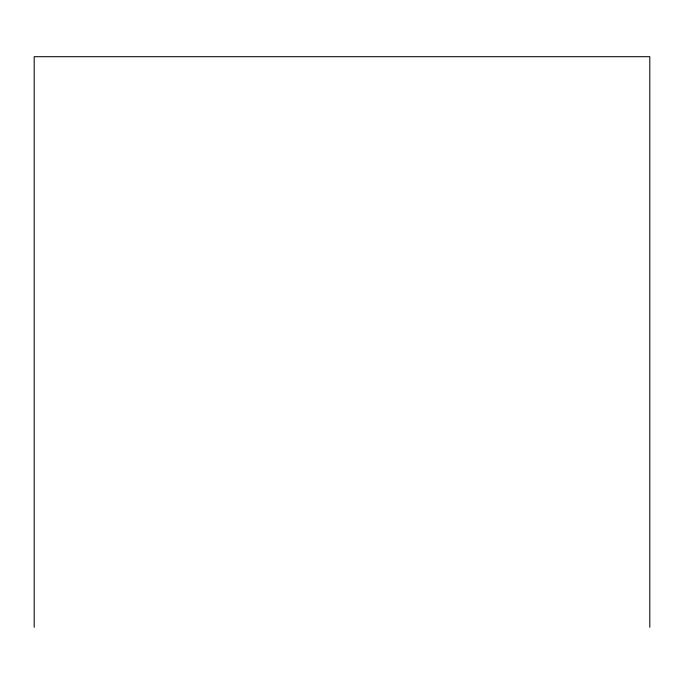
<?xml version="1.0" encoding="UTF-8"?>
<svg xmlns="http://www.w3.org/2000/svg" width="684" height="684" viewBox="0 0 684 684"><rect width="100%" height="100%" fill="white"/><g stroke="black" fill="none" stroke-linecap="round" stroke-linejoin="round"><path stroke-width="1.03" d="M649.8 627.296L649.8 56.704L34.2 56.704L34.2 627.296"/></g></svg>
